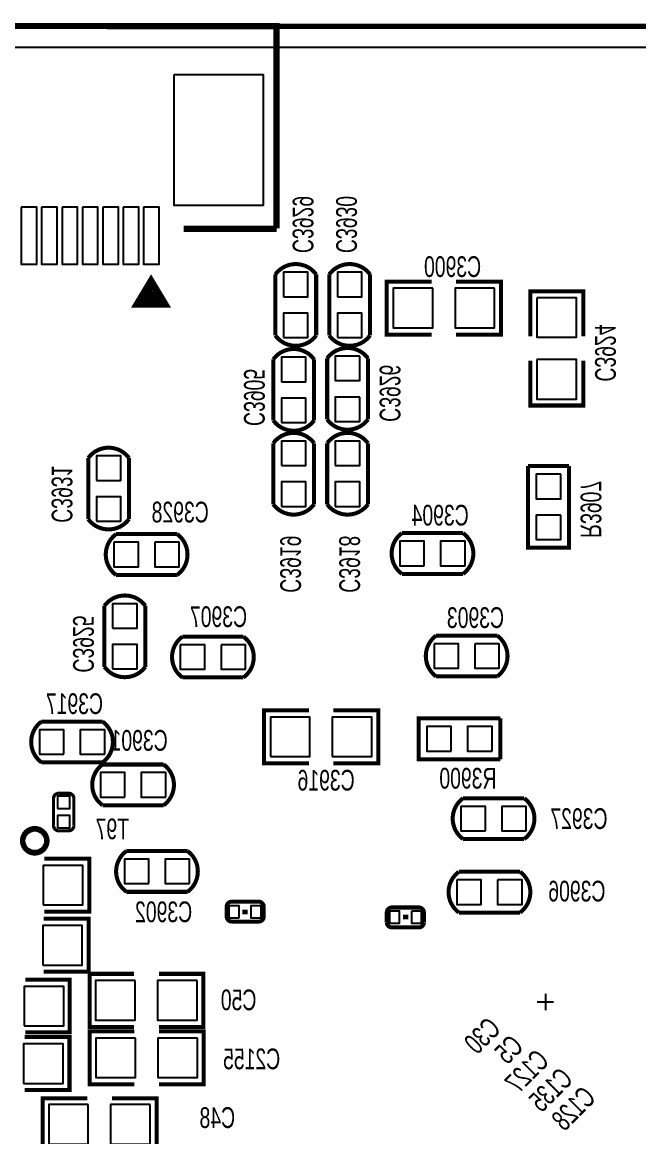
# Model space of a CAD drawing. Extents: x -74 to 86, y -67 to 30.
# Drawn here: x -12.83 to 2.29, y -3.31 to 24.03 of the extents above; entities that cross this region are included whole.
import ezdxf

# ---------------------------------------------------------------- set-up
doc = ezdxf.new("R2010")
doc.units = 0
for name, color, linetype in [('BG_OUTLINE', 3, 'CONTINUOUS'), ('DF_DRAWING_ORIGIN', 4, 'CONTINUOUS'), ('PG_SILKSCREEN_BOTTOM', 6, 'CONTINUOUS'), ('PIN_SOLDERMASK_BOTTOM', 7, 'CONTINUOUS'), ('RD_SILKSCREEN_BOTTOM', 8, 'CONTINUOUS'), ('RKI_ALL', 9, 'CONTINUOUS')]:
    doc.layers.add(name, color=color, linetype=linetype)

# ---------------------------------------------------------------- blocks, each defined once
blk = doc.blocks.new('FIGURE_CROSS')
for points in [[(-0.5, 0), (0.5, 0)], [(0, 0.5), (0, -0.5)]]:
    blk.add_lwpolyline(points)

msp = doc.modelspace()

# ---------------------------------------------------------------- linework, layer by layer
at = {"layer": 'BG_OUTLINE'}
for points in [[(22.651974, -65.801494, -0.414214), (21.381974, -67.071494), (-31.780226, -67.071494, -0.414214), (-33.050226, -65.801494), (-33.050226, 22.658578, -0.414214), (-31.780226, 23.928578), (21.381974, 23.928578, -0.414214), (22.651974, 22.658578)], [(21.381974, 23.928578), (-31.780226, 23.928578, 0.414214), (-33.050226, 22.658578), (-33.050226, -65.801494, 0.414214), (-31.780226, -67.071494), (21.381974, -67.071494, 0.414214), (22.651974, -65.801494), (22.651974, 22.658578, 0.414214)]]:
    msp.add_lwpolyline(points, format="xyb", close=True, dxfattribs=at)
at = {"layer": 'BG_OUTLINE', "const_width": 0.127}
msp.add_lwpolyline([(-31.805626, 23.928578), (21.381974, 23.928578, -0.414214), (22.651974, 22.658578)], format="xyb", dxfattribs=at)
at = {"layer": 'PG_SILKSCREEN_BOTTOM'}
for points, const_width in [([(-27.172666, 18.951702), (-27.172666, 23.950422), (-6.593586, 23.930102), (-6.593586, 18.972022)], 0.1524), ([(-7.124446, 18.961862), (-6.593586, 18.961862), (-8.871966, 18.961862)], 0.1524), ([(-10.050526, 17.087342), (-9.288526, 17.087342), (-9.669526, 17.722342), (-10.050526, 17.087342), (-9.923526, 17.087342), (-9.923526, 17.188942), (-9.415526, 17.188942), (-9.466326, 17.290542), (-9.847326, 17.290542), (-9.796526, 17.366742), (-9.517126, 17.366742), (-9.669526, 17.595342), (-9.771126, 17.442942), (-9.644126, 17.442942)], 0.127), ([(-6.62178, 16.3449), (-6.62178, 17.8435)], 0.09906), ([(-5.62102, 17.8435), (-5.62102, 16.3449)], 0.09906), ([(-5.30098, 16.3449), (-5.30098, 17.8435)], 0.09906), ([(-4.30022, 17.8435), (-4.30022, 16.3449)], 0.09906), ([(-2.78892, 16.36776), (-3.88874, 16.36776), (-3.88874, 17.66824), (-2.78892, 17.66824)], 0.09906), ([(-2.18948, 16.36776), (-1.08966, 16.36776), (-1.08966, 17.66824), (-2.18948, 17.66824)], 0.09906), ([(0.92964, 16.32712), (0.92964, 17.42694), (-0.37084, 17.42694), (-0.37084, 16.32712)], 0.09906), ([(-6.67258, 14.2621), (-6.67258, 15.7607)], 0.09906), ([(-5.67182, 15.7607), (-5.67182, 14.2621)], 0.09906), ([(-5.35178, 14.2875), (-5.35178, 15.7861)], 0.09906), ([(-4.35102, 15.7861), (-4.35102, 14.2875)], 0.09906), ([(0.92964, 15.72768), (0.92964, 14.62786), (-0.37084, 14.62786), (-0.37084, 15.72768)], 0.09906), ([(-6.67258, 12.2047), (-6.67258, 13.7033)], 0.09906), ([(-5.67182, 13.7033), (-5.67182, 12.2047)], 0.09906), ([(-5.35178, 12.2047), (-5.35178, 13.7033)], 0.09906), ([(-4.35102, 13.7033), (-4.35102, 12.2047)], 0.09906), ([(-11.21156, 11.84148), (-11.21156, 13.34008)], 0.09906), ([(-10.2108, 13.34008), (-10.2108, 11.84148)], 0.09906), ([(-0.42418, 13.14196), (0.57658, 13.14196)], 0.09906), ([(0.57658, 13.14196), (0.57658, 11.14044), (-0.42418, 11.14044), (-0.42418, 13.14196)], 0.09906), ([(-10.5283, 11.47318), (-9.0297, 11.47318)], 0.09906), ([(-3.5179, 11.49858), (-2.0193, 11.49858)], 0.09906), ([(-9.0297, 10.47242), (-10.5283, 10.47242)], 0.09906), ([(-2.0193, 10.49782), (-3.5179, 10.49782)], 0.09906), ([(-10.81278, 8.2169), (-10.81278, 9.7155)], 0.09906), ([(-9.81202, 9.7155), (-9.81202, 8.2169)], 0.09906), ([(-2.6797, 8.98398), (-1.1811, 8.98398)], 0.09906), ([(-8.9027, 8.95858), (-7.4041, 8.95858)], 0.09906), ([(-7.4041, 7.95782), (-8.9027, 7.95782)], 0.09906), ([(-1.1811, 7.98322), (-2.6797, 7.98322)], 0.09906), ([(-5.79882, 7.15264), (-6.89864, 7.15264), (-6.89864, 5.85216), (-5.79882, 5.85216)], 0.09906), ([(-5.19938, 7.15264), (-4.09956, 7.15264), (-4.09956, 5.85216), (-5.19938, 5.85216)], 0.09906), ([(-12.3571, 6.87578), (-10.8585, 6.87578)], 0.09906), ([(-1.10744, 5.95122), (-3.10896, 5.95122), (-3.10896, 6.95198), (-1.10744, 6.95198)], 0.09906), ([(-1.10744, 6.95198), (-1.10744, 5.95122)], 0.09906), ([(-10.8585, 5.87502), (-12.3571, 5.87502)], 0.09906), ([(-10.860278, 5.823712), (-9.361678, 5.823712)], 0.09906), ([(-2.0193, 4.99618), (-0.5207, 4.99618)], 0.09906), ([(-9.361678, 4.822952), (-10.860278, 4.822952)], 0.09906), ([(-11.93165, 4.197858), (-11.69289, 4.197858)], 0.07874), ([(-0.5207, 3.99542), (-2.0193, 3.99542)], 0.09906), ([(-12.286742, 3.514852), (-11.186922, 3.514852), (-11.186922, 2.214372), (-12.286742, 2.214372)], 0.09906), ([(-10.2743, 3.70078), (-8.7757, 3.70078)], 0.09906), ([(-2.1209, 3.19278), (-0.6223, 3.19278)], 0.09906), ([(-8.7757, 2.70002), (-10.2743, 2.70002)], 0.09906), ([(-7.366, 2.14884), (-7.366, 2.2606)], 0.12954), ([(-6.90626, 2.09042), (-6.90626, 2.33934)], 0.09906), ([(-3.88874, 2.1971), (-3.88874, 1.94818)], 0.09906), ([(-3.429, 2.13868), (-3.429, 2.02692)], 0.12954), ([(-0.6223, 2.19202), (-2.1209, 2.19202)], 0.09906), ([(-12.301728, 2.040128), (-11.201908, 2.040128), (-11.201908, 0.739648), (-12.301728, 0.739648)], 0.09906), ([(-12.752832, 0.546608), (-11.663172, 0.546608), (-11.663172, -0.743712), (-12.752832, -0.743712)], 0.09906), ([(-10.087356, -0.611378), (-11.177016, -0.611378), (-11.177016, 0.689102), (-10.087356, 0.689102)], 0.09906), ([(-9.477756, -0.611378), (-8.385556, -0.611378), (-8.385556, 0.689102), (-9.477756, 0.689102)], 0.09906), ([(-12.76985, -0.862584), (-11.67003, -0.862584), (-11.67003, -2.163064), (-12.76985, -2.163064)], 0.09906), ([(-10.07872, -2.02184), (-11.17854, -2.02184), (-11.17854, -0.72136), (-10.07872, -0.72136)], 0.09906), ([(-9.47928, -2.02184), (-8.37946, -2.02184), (-8.37946, -0.72136), (-9.47928, -0.72136)], 0.09906), ([(-11.236198, -3.654298), (-12.325858, -3.654298), (-12.325858, -2.363978), (-11.236198, -2.363978)], 0.09906), ([(-10.626598, -3.654298), (-9.534398, -3.654298), (-9.534398, -2.363978), (-10.626598, -2.363978)], 0.09906)]:
    msp.add_lwpolyline(points, dxfattribs=dict(at, const_width=const_width))
for points, const_width in [([(-5.62102, 17.8435, 0.505878), (-6.62178, 17.8435)], 0.09906), ([(-4.30022, 17.8435, 0.505878), (-5.30098, 17.8435)], 0.09906), ([(-5.62102, 16.3449, -0.504821), (-6.62178, 16.3449)], 0.09906), ([(-4.30022, 16.3449, -0.504821), (-5.30098, 16.3449)], 0.09906), ([(-5.67182, 15.7607, 0.505878), (-6.67258, 15.7607)], 0.09906), ([(-5.35178, 15.7861, -0.504821), (-4.35102, 15.7861)], 0.09906), ([(-5.67182, 14.2621, -0.504821), (-6.67258, 14.2621)], 0.09906), ([(-5.35178, 14.2875, 0.505878), (-4.35102, 14.2875)], 0.09906), ([(-5.67182, 13.7033, 0.505878), (-6.67258, 13.7033)], 0.09906), ([(-4.35102, 13.7033, 0.505878), (-5.35178, 13.7033)], 0.09906), ([(-10.2108, 13.34008, 0.505878), (-11.21156, 13.34008)], 0.09906), ([(-5.67182, 12.2047, -0.504821), (-6.67258, 12.2047)], 0.09906), ([(-4.35102, 12.2047, -0.504821), (-5.35178, 12.2047)], 0.09906), ([(-10.2108, 11.84148, -0.504821), (-11.21156, 11.84148)], 0.09906), ([(-10.5283, 10.47242, -0.504821), (-10.5283, 11.47318)], 0.09906), ([(-9.0297, 10.47242, 0.505878), (-9.0297, 11.47318)], 0.09906), ([(-3.5179, 11.49858, 0.505878), (-3.5179, 10.49782)], 0.09906), ([(-2.0193, 11.49858, -0.504821), (-2.0193, 10.49782)], 0.09906), ([(-9.81202, 9.7155, 0.505878), (-10.81278, 9.7155)], 0.09906), ([(-2.6797, 7.98322, -0.504821), (-2.6797, 8.98398)], 0.09906), ([(-1.1811, 7.98322, 0.505878), (-1.1811, 8.98398)], 0.09906), ([(-8.9027, 7.95782, -0.504821), (-8.9027, 8.95858)], 0.09906), ([(-7.4041, 7.95782, 0.505878), (-7.4041, 8.95858)], 0.09906), ([(-9.81202, 8.2169, -0.504821), (-10.81278, 8.2169)], 0.09906), ([(-12.3571, 6.87578, 0.505878), (-12.3571, 5.87502)], 0.09906), ([(-10.8585, 6.87578, -0.504821), (-10.8585, 5.87502)], 0.09906), ([(-10.860278, 5.823712, 0.505849), (-10.860278, 4.822952)], 0.09906), ([(-9.361678, 5.823712, -0.504847), (-9.361678, 4.822952)], 0.09906), ([(-11.69289, 5.117338), (-11.93165, 5.117338, 0.42804), (-12.06119, 4.987798)], 0.07874), ([(-12.06119, 4.987798), (-12.06119, 4.327398, 0.42804), (-11.93165, 4.197858)], 0.07874), ([(-11.56335, 4.327398), (-11.56335, 4.987798, 0.42804), (-11.69289, 5.117338)], 0.07874), ([(-2.0193, 4.99618, 0.505878), (-2.0193, 3.99542)], 0.09906), ([(-0.5207, 4.99618, -0.504821), (-0.5207, 3.99542)], 0.09906), ([(-11.69289, 4.197858, 0.42804), (-11.56335, 4.327398)], 0.07874), ([(-10.2743, 3.70078, 0.505878), (-10.2743, 2.70002)], 0.09906), ([(-8.7757, 3.70078, -0.504821), (-8.7757, 2.70002)], 0.09906), ([(-2.1209, 2.19202, -0.504821), (-2.1209, 3.19278)], 0.09906), ([(-0.6223, 2.19202, 0.505878), (-0.6223, 3.19278)], 0.09906), ([(-7.02564, 2.45872), (-7.6962, 2.45872, 0.397554), (-7.81558, 2.33934)], 0.09906), ([(-6.90626, 2.33934, 0.396032), (-7.02564, 2.45872)], 0.09906), ([(-7.81558, 2.33934), (-7.81558, 2.09042, 0.396798), (-7.6962, 1.97104)], 0.09906), ([(-3.0988, 2.31648), (-3.76936, 2.31648, 0.395283), (-3.88874, 2.1971)], 0.09906), ([(-2.97942, 1.94818), (-2.97942, 2.1971, 0.396798), (-3.0988, 2.31648)], 0.09906), ([(-7.6962, 1.97104), (-7.02564, 1.97104, 0.395283), (-6.90626, 2.09042)], 0.09906), ([(-3.88874, 1.94818, 0.396032), (-3.76936, 1.8288)], 0.09906), ([(-3.76936, 1.8288), (-3.0988, 1.8288, 0.397554), (-2.97942, 1.94818)], 0.09906)]:
    msp.add_lwpolyline(points, format="xyb", dxfattribs=dict(at, const_width=const_width))
at = {"layer": 'PG_SILKSCREEN_BOTTOM', "const_width": 0.127}
msp.add_lwpolyline([(-12.222226, 3.95224, 1), (-12.822174, 3.95224, 1)], format="xyb", close=True, dxfattribs=at)
at = {"layer": 'PIN_SOLDERMASK_BOTTOM'}
for points in [[(-9.113266, 22.741382), (-9.113266, 19.540982), (-6.913626, 19.540982), (-6.913626, 22.741382)], [(-12.854686, 19.491452), (-12.854686, 18.091912), (-12.473686, 18.091912), (-12.473686, 19.491452)], [(-12.354306, 19.491452), (-12.354306, 18.091912), (-11.973306, 18.091912), (-11.973306, 19.491452)], [(-11.853926, 19.491452), (-11.853926, 18.091912), (-11.472926, 18.091912), (-11.472926, 19.491452)], [(-11.353546, 19.491452), (-11.353546, 18.091912), (-10.972546, 18.091912), (-10.972546, 19.491452)], [(-10.853166, 19.491452), (-10.853166, 18.091912), (-10.472166, 18.091912), (-10.472166, 19.491452)], [(-10.352786, 19.491452), (-10.352786, 18.091912), (-9.971786, 18.091912), (-9.971786, 19.491452)], [(-9.854946, 19.491452), (-9.854946, 18.091912), (-9.473946, 18.091912), (-9.473946, 19.491452)], [(-6.42112, 17.29486), (-5.82168, 17.29486), (-5.82168, 17.8943), (-6.42112, 17.8943)], [(-5.10032, 17.29486), (-4.50088, 17.29486), (-4.50088, 17.8943), (-5.10032, 17.8943)], [(-2.76352, 17.50314), (-3.7338, 17.50314), (-3.7338, 16.53286), (-2.76352, 16.53286)], [(-1.2446, 17.50314), (-2.21488, 17.50314), (-2.21488, 16.53286), (-1.2446, 16.53286)], [(-0.20574, 17.272), (-0.20574, 16.30172), (0.76454, 16.30172), (0.76454, 17.272)], [(-6.42112, 16.2941), (-5.82168, 16.2941), (-5.82168, 16.89354), (-6.42112, 16.89354)], [(-5.10032, 16.2941), (-4.50088, 16.2941), (-4.50088, 16.89354), (-5.10032, 16.89354)], [(-6.47192, 15.21206), (-5.87248, 15.21206), (-5.87248, 15.8115), (-6.47192, 15.8115)], [(-4.55168, 15.8369), (-5.15112, 15.8369), (-5.15112, 15.23746), (-4.55168, 15.23746)], [(-0.20574, 15.75308), (-0.20574, 14.7828), (0.76454, 14.7828), (0.76454, 15.75308)], [(-6.47192, 14.2113), (-5.87248, 14.2113), (-5.87248, 14.81074), (-6.47192, 14.81074)], [(-4.55168, 14.83614), (-5.15112, 14.83614), (-5.15112, 14.2367), (-4.55168, 14.2367)], [(-6.47192, 13.15466), (-5.87248, 13.15466), (-5.87248, 13.7541), (-6.47192, 13.7541)], [(-5.15112, 13.15466), (-4.55168, 13.15466), (-4.55168, 13.7541), (-5.15112, 13.7541)], [(-11.0109, 12.79144), (-10.41146, 12.79144), (-10.41146, 13.39088), (-11.0109, 13.39088)], [(0.37592, 12.9413), (-0.22352, 12.9413), (-0.22352, 12.34186), (0.37592, 12.34186)], [(-6.47192, 12.1539), (-5.87248, 12.1539), (-5.87248, 12.75334), (-6.47192, 12.75334)], [(-5.15112, 12.1539), (-4.55168, 12.1539), (-4.55168, 12.75334), (-5.15112, 12.75334)], [(-11.0109, 11.79068), (-10.41146, 11.79068), (-10.41146, 12.39012), (-11.0109, 12.39012)], [(0.37592, 11.94054), (-0.22352, 11.94054), (-0.22352, 11.3411), (0.37592, 11.3411)], [(-10.5791, 11.27252), (-10.5791, 10.67308), (-9.97966, 10.67308), (-9.97966, 11.27252)], [(-9.57834, 11.27252), (-9.57834, 10.67308), (-8.9789, 10.67308), (-8.9789, 11.27252)], [(-2.96926, 10.69848), (-2.96926, 11.29792), (-3.5687, 11.29792), (-3.5687, 10.69848)], [(-1.9685, 10.69848), (-1.9685, 11.29792), (-2.56794, 11.29792), (-2.56794, 10.69848)], [(-10.61212, 9.16686), (-10.01268, 9.16686), (-10.01268, 9.7663), (-10.61212, 9.7663)], [(-10.61212, 8.1661), (-10.01268, 8.1661), (-10.01268, 8.76554), (-10.61212, 8.76554)], [(-8.9535, 8.75792), (-8.9535, 8.15848), (-8.35406, 8.15848), (-8.35406, 8.75792)], [(-7.95274, 8.75792), (-7.95274, 8.15848), (-7.3533, 8.15848), (-7.3533, 8.75792)], [(-2.7305, 8.78332), (-2.7305, 8.18388), (-2.13106, 8.18388), (-2.13106, 8.78332)], [(-1.72974, 8.78332), (-1.72974, 8.18388), (-1.1303, 8.18388), (-1.1303, 8.78332)], [(-6.7437, 6.01726), (-5.77342, 6.01726), (-5.77342, 6.98754), (-6.7437, 6.98754)], [(-5.22478, 6.01726), (-4.2545, 6.01726), (-4.2545, 6.98754), (-5.22478, 6.98754)], [(-11.80846, 6.07568), (-11.80846, 6.67512), (-12.4079, 6.67512), (-12.4079, 6.07568)], [(-10.8077, 6.07568), (-10.8077, 6.67512), (-11.40714, 6.67512), (-11.40714, 6.07568)], [(-2.30886, 6.15188), (-2.30886, 6.75132), (-2.9083, 6.75132), (-2.9083, 6.15188)], [(-1.3081, 6.15188), (-1.3081, 6.75132), (-1.90754, 6.75132), (-1.90754, 6.15188)], [(-10.311638, 5.023612), (-10.311638, 5.623052), (-10.911078, 5.623052), (-10.911078, 5.023612)], [(-9.310878, 5.023612), (-9.310878, 5.623052), (-9.910318, 5.623052), (-9.910318, 5.023612)], [(-11.96213, 4.746498), (-11.66241, 4.746498), (-11.66241, 5.046218), (-11.96213, 5.046218)], [(-1.47066, 4.19608), (-1.47066, 4.79552), (-2.0701, 4.79552), (-2.0701, 4.19608)], [(-0.4699, 4.19608), (-0.4699, 4.79552), (-1.06934, 4.79552), (-1.06934, 4.19608)], [(-11.96213, 4.268978), (-11.66241, 4.268978), (-11.66241, 4.568698), (-11.96213, 4.568698)], [(-12.312142, 2.379472), (-11.341862, 2.379472), (-11.341862, 3.349752), (-12.312142, 3.349752)], [(-9.72566, 2.90068), (-9.72566, 3.50012), (-10.3251, 3.50012), (-10.3251, 2.90068)], [(-8.7249, 2.90068), (-8.7249, 3.50012), (-9.32434, 3.50012), (-9.32434, 2.90068)], [(-2.1717, 2.99212), (-2.1717, 2.39268), (-1.57226, 2.39268), (-1.57226, 2.99212)], [(-1.17094, 2.99212), (-1.17094, 2.39268), (-0.5715, 2.39268), (-0.5715, 2.99212)], [(-7.51078, 2.05994), (-7.51078, 2.35966), (-7.7597, 2.35966), (-7.7597, 2.05994)], [(-6.9723, 2.05994), (-6.9723, 2.35966), (-7.22122, 2.35966), (-7.22122, 2.05994)], [(-3.8227, 2.22758), (-3.8227, 1.92786), (-3.57378, 1.92786), (-3.57378, 2.22758)], [(-3.28422, 2.22758), (-3.28422, 1.92786), (-3.0353, 1.92786), (-3.0353, 2.22758)], [(-12.327128, 0.904748), (-11.356848, 0.904748), (-11.356848, 1.875028), (-12.327128, 1.875028)], [(-12.778232, -0.588772), (-11.807952, -0.588772), (-11.807952, 0.381508), (-12.778232, 0.381508)], [(-10.061956, 0.524002), (-11.032236, 0.524002), (-11.032236, -0.446278), (-10.061956, -0.446278)], [(-8.543036, 0.524002), (-9.513316, 0.524002), (-9.513316, -0.446278), (-8.543036, -0.446278)], [(-12.79525, -1.997964), (-11.82497, -1.997964), (-11.82497, -1.027684), (-12.79525, -1.027684)], [(-10.05332, -0.88646), (-11.0236, -0.88646), (-11.0236, -1.85674), (-10.05332, -1.85674)], [(-8.5344, -0.88646), (-9.50468, -0.88646), (-9.50468, -1.85674), (-8.5344, -1.85674)], [(-11.210798, -2.518918), (-12.181078, -2.518918), (-12.181078, -3.489198), (-11.210798, -3.489198)], [(-9.691878, -2.518918), (-10.662158, -2.518918), (-10.662158, -3.489198), (-9.691878, -3.489198)]]:
    msp.add_lwpolyline(points, close=True, dxfattribs=at)
msp.add_circle((-12.5222, 3.95224), 0.250063, dxfattribs=at)
at = {"layer": 'RKI_ALL'}
msp.add_lwpolyline([(-31.780226, -66.563494, -0.414214), (-32.542226, -65.801494), (-32.542226, 22.658578, -0.414214), (-31.780226, 23.420578), (21.381974, 23.420578, -0.414214), (22.143974, 22.658578), (22.143974, -65.801494, -0.414214), (21.381974, -66.563494)], format="xyb", close=True, dxfattribs=at)

# ---------------------------------------------------------------- block references
at = {"layer": 'DF_DRAWING_ORIGIN', "xscale": 0.39878, "yscale": 0.39878}
msp.add_blockref('FIGURE_CROSS', (0, 0), dxfattribs=at)

# ---------------------------------------------------------------- texts
at = {"layer": 'RD_SILKSCREEN_BOTTOM', "text_generation_flag": 2, "width": 0.7}
for s, rotation, p in [('C3929', 270, (-6.1976, 18.36674)), ('C3930', 270, (-5.1308, 18.36674)), ('C3924', 270, (1.2192, 15.2146)), ('C3926', 270, (-4.064, 14.22654)), ('C3905', 270, (-7.3914, 14.12494)), ('C3931', 270, (-12.10818, 11.75258)), ('R3907', 270, (0.8636, 11.3792)), ('C3919', 270, (-6.5024, 10.03554)), ('C3918', 270, (-5.0546, 10.03554)), ('C3925', 270, (-11.5824, 8.0772)), ('C30', 45, (-1.05918, -0.69596)), ('C5', 45, (-0.50292, -1.12776)), ('C127', 45, (0.127, -1.48336)), ('C135', 45, (0.7112, -1.9304)), ('C128', 45, (1.27, -2.3876))]:
    msp.add_text(s, height=0.508, rotation=rotation, dxfattribs=at).set_placement(p)
for s, p in [('C3900', (-1.5748, 17.78)), ('C3928', (-8.255, 11.7602)), ('C3904', (-1.8796, 11.684)), ('C3907', (-7.3152, 9.1948)), ('C3903', (-1.01346, 9.17194)), ('C3917', (-10.84834, 7.0612)), ('C3901', (-9.261856, 6.16077)), ('R3900', (-1.19888, 5.2324)), ('C3916', (-4.67614, 5.18414)), ('C3927', (1.524, 4.2418)), ('T97', (-10.2108, 3.99034)), ('C3906', (1.4732, 2.4638)), ('C3902', (-8.6614, 1.9558)), ('C50', (-7.0866, -0.2032)), ('C2155', (-6.5024, -1.651)), ('C48', (-7.609078, -3.090672))]:
    msp.add_text(s, height=0.508, dxfattribs=at).set_placement(p)

doc.saveas('drawing.dxf')
